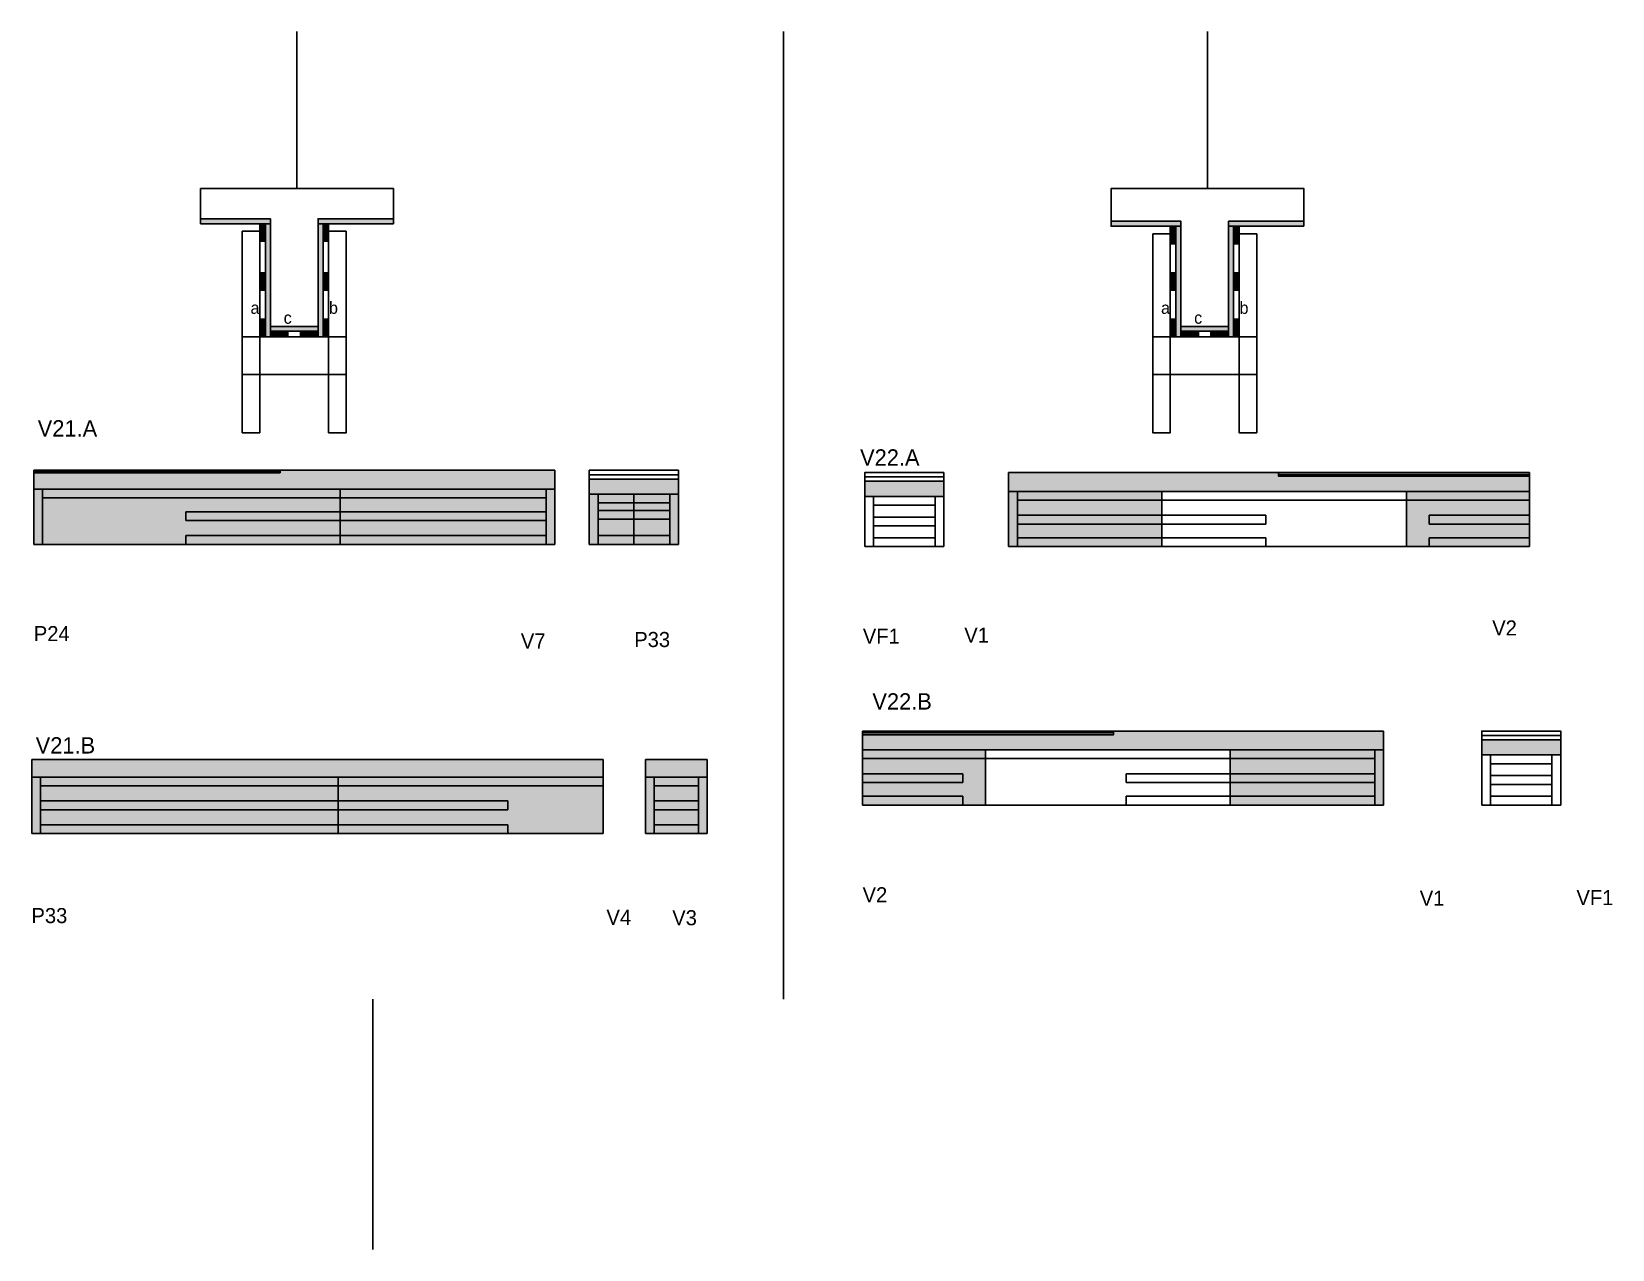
# Model space of a CAD drawing. Header units: metres. Extents: x 4631 to 5890, y 1516 to 2486.
import ezdxf

# ---------------------------------------------------------------- set-up
doc = ezdxf.new("R2010")
doc.units = ezdxf.units.M
for name, color, linetype in [('5', 7, 'Continuous'), ('CONCRETO', 7, 'Continuous'), ('COTA', 7, 'Continuous'), ('detalhes', 7, 'Continuous'), ('Hachura', 7, 'Continuous'), ('Madeira', 7, 'Continuous'), ('Painéis', 7, 'Continuous'), ('REAPROVEITAMENTO', 7, 'Continuous'), ('SARR_2.2x7', 7, 'Continuous'), ('SARR_3.5x7', 7, 'Continuous'), ('SARR_EDITAR', 7, 'Continuous'), ('Texto Seção', 7, 'Continuous')]:
    doc.layers.add(name, color=color, linetype=linetype)

msp = doc.modelspace()

# ---------------------------------------------------------------- hatches: boundary and pattern name
at = {"layer": 'COTA'}
h = msp.add_hatch(color=7, dxfattribs=at)
h.dxf.hatch_style = 1
h.paths.add_polyline_path([(4828.6, 2134.8), (4632.6, 2134.8), (4632.6, 2134.8), (4632.6, 2121.8), (4632.6, 2121.8), (5047.6, 2121.8), (5047.6, 2121.8), (5047.6, 2136.8), (5047.6, 2136.8), (4828.6, 2136.8), (4828.6, 2136.8), (4828.6, 2134.8)])
h = msp.add_hatch(color=7, dxfattribs=at)
h.dxf.hatch_style = 1
h.paths.add_polyline_path([(5145.9, 2117.8), (5145.9, 2129.8), (5145.9, 2129.8), (5074.9, 2129.8), (5074.9, 2129.8), (5074.9, 2117.8), (5074.9, 2117.8), (5145.9, 2117.8), (5145.9, 2117.8)])
h = msp.add_hatch(color=7, dxfattribs=at)
h.dxf.hatch_style = 1
h.paths.add_polyline_path([(5294.3, 2116), (5294.3, 2128), (5294.3, 2128), (5357.3, 2128), (5357.3, 2128), (5357.3, 2116), (5357.3, 2116), (5294.3, 2116)])
h = msp.add_hatch(color=7, dxfattribs=at)
h.dxf.hatch_style = 1
h.paths.add_polyline_path([(5623.9, 2132), (5823.9, 2132), (5823.9, 2132), (5823.9, 2120), (5823.9, 2120), (5408.9, 2120), (5408.9, 2120), (5408.9, 2135), (5408.9, 2135), (5623.9, 2135), (5623.9, 2135), (5623.9, 2132)])
h = msp.add_hatch(color=7, dxfattribs=at)
h.dxf.hatch_style = 1
h.paths.add_polyline_path([(5492.5, 1926.1), (5292.5, 1926.1), (5292.5, 1926.1), (5292.5, 1914.1), (5292.5, 1914.1), (5707.5, 1914.1), (5707.5, 1914.1), (5707.5, 1929.1), (5707.5, 1929.1), (5492.5, 1929.1), (5492.5, 1929.1), (5492.5, 1926.1)])
h = msp.add_hatch(color=7, dxfattribs=at)
h.dxf.hatch_style = 1
h.paths.add_polyline_path([(5785.7, 1910.1), (5785.7, 1922.1), (5785.7, 1922.1), (5848.7, 1922.1), (5848.7, 1922.1), (5848.7, 1910.1), (5848.7, 1910.1), (5785.7, 1910.1)])
h = msp.add_hatch(color=7, dxfattribs=at)
h.dxf.hatch_style = 1
h.paths.add_polyline_path([(5086, 1892.4), (5086, 1906.4), (5086, 1906.4), (4630.7, 1906.4), (4630.7, 1906.4), (4631, 1892.4), (4631, 1892.4), (5086, 1892.4)])
h = msp.add_hatch(color=7, dxfattribs=at)
h.dxf.hatch_style = 1
h.paths.add_polyline_path([(5168.7, 1892.4), (5168.7, 1906.4), (5168.7, 1906.4), (5119.7, 1906.4), (5119.7, 1906.4), (5119.7, 1892.4), (5119.7, 1892.4), (5168.7, 1892.4), (5168.7, 1892.4)])
at = {"layer": 'Hachura'}
h = msp.add_hatch(color=7, dxfattribs=at)
h.dxf.hatch_style = 1
h.paths.add_polyline_path([(4820.9, 2333.2), (4820.9, 2337.2), (4820.9, 2337.2), (4765.3, 2337.2), (4765.3, 2337.2), (4765.3, 2333.2), (4765.3, 2333.2), (4820.9, 2333.2)])
h = msp.add_hatch(color=7, dxfattribs=at)
h.dxf.hatch_style = 1
h.paths.add_polyline_path([(4812.5, 2319.2), (4816.9, 2319.2), (4816.9, 2319.2), (4816.9, 2333.2), (4816.9, 2333.2), (4812.5, 2333.2), (4812.5, 2333.2), (4812.5, 2319.2)])
h = msp.add_hatch(color=7, dxfattribs=at)
h.dxf.hatch_style = 1
h.paths.add_polyline_path([(4816.9, 2333.2), (4820.9, 2333.2), (4820.9, 2333.2), (4820.9, 2243.2), (4820.9, 2243.2), (4816.9, 2243.2), (4816.9, 2243.2), (4816.9, 2333.2)])
h = msp.add_hatch(color=7, dxfattribs=at)
h.dxf.hatch_style = 1
h.paths.add_polyline_path([(4918.9, 2333.2), (4918.9, 2337.2), (4918.9, 2337.2), (4858.9, 2337.2), (4858.9, 2337.2), (4858.9, 2333.2), (4858.9, 2333.2), (4918.9, 2333.2)])
h = msp.add_hatch(color=7, dxfattribs=at)
h.dxf.hatch_style = 1
h.paths.add_polyline_path([(4862.9, 2333.2), (4858.9, 2333.2), (4858.9, 2333.2), (4858.9, 2243.2), (4858.9, 2243.2), (4862.9, 2243.2), (4862.9, 2243.2), (4862.9, 2333.2)])
h = msp.add_hatch(color=7, dxfattribs=at)
h.dxf.hatch_style = 1
h.paths.add_polyline_path([(4867.3, 2319.2), (4862.9, 2319.2), (4862.9, 2319.2), (4862.9, 2333.2), (4862.9, 2333.2), (4867.3, 2333.2), (4867.3, 2333.2), (4867.3, 2319.2)])
h = msp.add_hatch(color=7, dxfattribs=at)
h.dxf.hatch_style = 1
h.paths.add_polyline_path([(5546.1, 2331.2), (5546.1, 2335.2), (5546.1, 2335.2), (5490.5, 2335.2), (5490.5, 2335.2), (5490.5, 2331.2), (5490.5, 2331.2), (5546.1, 2331.2)])
h = msp.add_hatch(color=7, dxfattribs=at)
h.dxf.hatch_style = 1
h.paths.add_polyline_path([(5537.7, 2317.2), (5542.1, 2317.2), (5542.1, 2317.2), (5542.1, 2331.2), (5542.1, 2331.2), (5537.7, 2331.2), (5537.7, 2331.2), (5537.7, 2317.2)])
h = msp.add_hatch(color=7, dxfattribs=at)
h.dxf.hatch_style = 1
h.paths.add_polyline_path([(5542.1, 2331.2), (5546.1, 2331.2), (5546.1, 2331.2), (5546.1, 2243.2), (5546.1, 2243.2), (5542.1, 2243.2), (5542.1, 2243.2), (5542.1, 2331.2)])
h = msp.add_hatch(color=7, dxfattribs=at)
h.dxf.hatch_style = 1
h.paths.add_polyline_path([(5644.1, 2331.2), (5644.1, 2335.2), (5644.1, 2335.2), (5584.1, 2335.2), (5584.1, 2335.2), (5584.1, 2331.2), (5584.1, 2331.2), (5644.1, 2331.2)])
h = msp.add_hatch(color=7, dxfattribs=at)
h.dxf.hatch_style = 1
h.paths.add_polyline_path([(5588.1, 2333.2), (5584.1, 2333.2), (5584.1, 2333.2), (5584.1, 2243.2), (5584.1, 2243.2), (5588.1, 2243.2), (5588.1, 2243.2), (5588.1, 2333.2)])
h = msp.add_hatch(color=7, dxfattribs=at)
h.dxf.hatch_style = 1
h.paths.add_polyline_path([(5592.5, 2317.2), (5588.1, 2317.2), (5588.1, 2317.2), (5588.1, 2331.2), (5588.1, 2331.2), (5592.5, 2331.2), (5592.5, 2331.2), (5592.5, 2317.2)])
h = msp.add_hatch(color=7, dxfattribs=at)
h.dxf.hatch_style = 1
h.paths.add_polyline_path([(4812.5, 2280.2), (4816.9, 2280.2), (4816.9, 2280.2), (4816.9, 2294.2), (4816.9, 2294.2), (4812.5, 2294.2), (4812.5, 2294.2), (4812.5, 2280.2)])
h = msp.add_hatch(color=7, dxfattribs=at)
h.dxf.hatch_style = 1
h.paths.add_polyline_path([(4867.3, 2280.2), (4862.9, 2280.2), (4862.9, 2280.2), (4862.9, 2294.2), (4862.9, 2294.2), (4867.3, 2294.2), (4867.3, 2294.2), (4867.3, 2280.2)])
h = msp.add_hatch(color=7, dxfattribs=at)
h.dxf.hatch_style = 1
h.paths.add_polyline_path([(5537.7, 2280.2), (5542.1, 2280.2), (5542.1, 2280.2), (5542.1, 2294.2), (5542.1, 2294.2), (5537.7, 2294.2), (5537.7, 2294.2), (5537.7, 2280.2)])
h = msp.add_hatch(color=7, dxfattribs=at)
h.dxf.hatch_style = 1
h.paths.add_polyline_path([(5592.5, 2280.2), (5588.1, 2280.2), (5588.1, 2280.2), (5588.1, 2294.2), (5588.1, 2294.2), (5592.5, 2294.2), (5592.5, 2294.2), (5592.5, 2280.2)])
h = msp.add_hatch(color=7, dxfattribs=at)
h.dxf.hatch_style = 1
h.paths.add_polyline_path([(4812.5, 2243.2), (4816.9, 2243.2), (4816.9, 2243.2), (4816.9, 2257.2), (4816.9, 2257.2), (4812.5, 2257.2), (4812.5, 2257.2), (4812.5, 2243.2)])
h = msp.add_hatch(color=7, dxfattribs=at)
h.dxf.hatch_style = 1
h.paths.add_polyline_path([(4867.3, 2243.2), (4862.9, 2243.2), (4862.9, 2243.2), (4862.9, 2257.2), (4862.9, 2257.2), (4867.3, 2257.2), (4867.3, 2257.2), (4867.3, 2243.2)])
h = msp.add_hatch(color=7, dxfattribs=at)
h.dxf.hatch_style = 1
h.paths.add_polyline_path([(5537.7, 2243.2), (5542.1, 2243.2), (5542.1, 2243.2), (5542.1, 2257.2), (5542.1, 2257.2), (5537.7, 2257.2), (5537.7, 2257.2), (5537.7, 2243.2)])
h = msp.add_hatch(color=7, dxfattribs=at)
h.dxf.hatch_style = 1
h.paths.add_polyline_path([(5592.5, 2243.2), (5588.1, 2243.2), (5588.1, 2243.2), (5588.1, 2257.2), (5588.1, 2257.2), (5592.5, 2257.2), (5592.5, 2257.2), (5592.5, 2243.2)])
h = msp.add_hatch(color=7, dxfattribs=at)
h.dxf.hatch_style = 1
h.paths.add_polyline_path([(4858.9, 2247.6), (4858.9, 2251.2), (4858.9, 2251.2), (4820.9, 2251.2), (4820.9, 2251.2), (4820.9, 2247.6), (4820.9, 2247.6), (4858.9, 2247.6)])
h = msp.add_hatch(color=7, dxfattribs=at)
h.dxf.hatch_style = 1
h.paths.add_polyline_path([(4820.9, 2243.2), (4820.9, 2247.6), (4820.9, 2247.6), (4834.9, 2247.6), (4834.9, 2247.6), (4834.9, 2243.2), (4834.9, 2243.2), (4820.9, 2243.2)])
h = msp.add_hatch(color=7, dxfattribs=at)
h.dxf.hatch_style = 1
h.paths.add_polyline_path([(4858.9, 2243.2), (4858.9, 2247.6), (4858.9, 2247.6), (4844.9, 2247.6), (4844.9, 2247.6), (4844.9, 2243.2), (4844.9, 2243.2), (4858.9, 2243.2)])
h = msp.add_hatch(color=7, dxfattribs=at)
h.dxf.hatch_style = 1
h.paths.add_polyline_path([(5584.1, 2247.6), (5584.1, 2251.2), (5584.1, 2251.2), (5546.1, 2251.2), (5546.1, 2251.2), (5546.1, 2247.6), (5546.1, 2247.6), (5584.1, 2247.6)])
h = msp.add_hatch(color=7, dxfattribs=at)
h.dxf.hatch_style = 1
h.paths.add_polyline_path([(5546.1, 2243.2), (5546.1, 2247.6), (5546.1, 2247.6), (5560.1, 2247.6), (5560.1, 2247.6), (5560.1, 2243.2), (5560.1, 2243.2), (5546.1, 2243.2)])
h = msp.add_hatch(color=7, dxfattribs=at)
h.dxf.hatch_style = 1
h.paths.add_polyline_path([(5584.1, 2243.2), (5584.1, 2247.6), (5584.1, 2247.6), (5570.1, 2247.6), (5570.1, 2247.6), (5570.1, 2243.2), (5570.1, 2243.2), (5584.1, 2243.2)])
at = {"layer": 'REAPROVEITAMENTO'}
h = msp.add_hatch(color=7, dxfattribs=at)
h.dxf.hatch_style = 1
h.paths.add_polyline_path([(5047.6, 2077.8), (5047.6, 2121.8), (5047.6, 2121.8), (4632.6, 2121.8), (4632.6, 2121.8), (4632.6, 2077.8), (4632.6, 2077.8), (5047.6, 2077.8)])
h = msp.add_hatch(color=7, dxfattribs=at)
h.dxf.hatch_style = 1
h.paths.add_polyline_path([(5145.9, 2077.7), (5145.9, 2124.8), (5145.9, 2124.8), (5074.9, 2125), (5074.9, 2125), (5074.9, 2077.9), (5074.9, 2077.9), (5145.9, 2077.7)])
h = msp.add_hatch(color=7, dxfattribs=at)
h.dxf.hatch_style = 1
h.paths.add_polyline_path([(5408.9, 2076.3), (5408.9, 2120.3), (5408.9, 2120.3), (5530.9, 2120), (5530.9, 2120), (5530.9, 2076), (5530.9, 2076), (5408.9, 2076.3)])
h = msp.add_hatch(color=7, dxfattribs=at)
h.dxf.hatch_style = 1
h.paths.add_polyline_path([(5725.9, 2076), (5725.9, 2120), (5725.9, 2120), (5823.9, 2120), (5823.9, 2120), (5823.9, 2076), (5823.9, 2076), (5725.9, 2076)])
h = msp.add_hatch(color=7, dxfattribs=at)
h.dxf.hatch_style = 1
h.paths.add_polyline_path([(5390.5, 1870.1), (5390.5, 1914.1), (5390.5, 1914.1), (5292.5, 1914.1), (5292.5, 1914.1), (5292.5, 1870.1), (5292.5, 1870.1), (5390.5, 1870.1)])
h = msp.add_hatch(color=7, dxfattribs=at)
h.dxf.hatch_style = 1
h.paths.add_polyline_path([(5707.5, 1870.4), (5707.5, 1914.4), (5707.5, 1914.4), (5585.5, 1914.1), (5585.5, 1914.1), (5585.5, 1870.1), (5585.5, 1870.1), (5707.5, 1870.4)])
h = msp.add_hatch(color=7, dxfattribs=at)
h.dxf.hatch_style = 1
h.paths.add_polyline_path([(5086, 1847.4), (5086, 1892.5), (5086, 1892.5), (4631, 1892.7), (4631, 1892.7), (4631, 1847.5), (4631, 1847.5), (5086, 1847.4)])
h = msp.add_hatch(color=7, dxfattribs=at)
h.dxf.hatch_style = 1
h.paths.add_polyline_path([(5168.7, 1847.4), (5168.7, 1892.5), (5168.7, 1892.5), (5119.7, 1892.7), (5119.7, 1892.7), (5119.7, 1847.5), (5119.7, 1847.5), (5168.7, 1847.4)])

# ---------------------------------------------------------------- linework, layer by layer
at = {"color": 7, "lineweight": 25}
msp.add_line((4902.4, 1516.2), (4902.4, 1715.5), dxfattribs=at)
at = {"layer": 'CONCRETO', "color": 7, "lineweight": 25}
for points in [[(4765.3, 2337.2), (4765.3, 2361.2), (4918.9, 2361.2), (4918.9, 2337.2), (4858.9, 2337.2), (4858.9, 2251.2), (4820.9, 2251.2), (4820.9, 2337.2)], [(5490.5, 2335.2), (5490.5, 2361.2), (5644.1, 2361.2), (5644.1, 2335.2), (5584.1, 2335.2), (5584.1, 2251.2), (5546.1, 2251.2), (5546.1, 2335.2)]]:
    msp.add_lwpolyline(points, close=True, dxfattribs=at)
at = {"layer": 'COTA', "color": 7, "lineweight": 25}
for p, q in [((5229.5, 2486.2), (5229.5, 1715.5)), ((4632.6, 2121.8), (4632.6, 2134.8)), ((5047.6, 2136.8), (4828.6, 2136.8)), ((5047.6, 2136.8), (5047.6, 2121.8)), ((5074.9, 2117.8), (5074.9, 2129.8)), ((5145.9, 2129.8), (5074.9, 2129.8)), ((5145.9, 2129.8), (5145.9, 2117.8)), ((5294.3, 2128), (5294.3, 2116)), ((5357.3, 2116), (5357.3, 2128)), ((5408.9, 2135), (5408.9, 2120)), ((5408.9, 2135), (5623.9, 2135)), ((5823.9, 2120), (5823.9, 2132)), ((5707.5, 1929.1), (5492.5, 1929.1)), ((5707.5, 1929.1), (5707.5, 1914.1)), ((5292.5, 1914.1), (5292.5, 1926.1)), ((5785.7, 1922.1), (5785.7, 1910.1)), ((5848.7, 1910.1), (5848.7, 1922.1)), ((4631, 1892.4), (4631, 1906.4)), ((5086, 1906.4), (4631, 1906.4)), ((5086, 1906.4), (5086, 1892.4)), ((5119.7, 1892.4), (5119.7, 1906.4)), ((5168.7, 1906.4), (5119.7, 1906.4)), ((5168.7, 1906.4), (5168.7, 1892.4))]:
    msp.add_line(p, q, dxfattribs=at)
at = {"layer": 'Defpoints', "color": 7, "lineweight": 25}
for p, q in [((4842.1, 2361.2), (4842.1, 2486.2)), ((5567.3, 2361.2), (5567.3, 2486.2))]:
    msp.add_line(p, q, dxfattribs=at)
at = {"layer": 'Madeira', "color": 7, "lineweight": 25}
for points in [[(4812.5, 2319.2), (4816.9, 2319.2), (4816.9, 2333.2), (4812.5, 2333.2)], [(4867.3, 2319.2), (4862.9, 2319.2), (4862.9, 2333.2), (4867.3, 2333.2)], [(5537.7, 2317.2), (5542.1, 2317.2), (5542.1, 2331.2), (5537.7, 2331.2)], [(5592.5, 2317.2), (5588.1, 2317.2), (5588.1, 2331.2), (5592.5, 2331.2)], [(4812.5, 2280.2), (4816.9, 2280.2), (4816.9, 2294.2), (4812.5, 2294.2)], [(4867.3, 2280.2), (4862.9, 2280.2), (4862.9, 2294.2), (4867.3, 2294.2)], [(5537.7, 2280.2), (5542.1, 2280.2), (5542.1, 2294.2), (5537.7, 2294.2)], [(5592.5, 2280.2), (5588.1, 2280.2), (5588.1, 2294.2), (5592.5, 2294.2)], [(4812.5, 2243.2), (4816.9, 2243.2), (4816.9, 2257.2), (4812.5, 2257.2)], [(4867.3, 2243.2), (4862.9, 2243.2), (4862.9, 2257.2), (4867.3, 2257.2)], [(5537.7, 2243.2), (5542.1, 2243.2), (5542.1, 2257.2), (5537.7, 2257.2)], [(5592.5, 2243.2), (5588.1, 2243.2), (5588.1, 2257.2), (5592.5, 2257.2)], [(4820.9, 2243.2), (4820.9, 2247.6), (4834.9, 2247.6), (4834.9, 2243.2)], [(4858.9, 2243.2), (4858.9, 2247.6), (4844.9, 2247.6), (4844.9, 2243.2)], [(5546.1, 2243.2), (5546.1, 2247.6), (5560.1, 2247.6), (5560.1, 2243.2)], [(5584.1, 2243.2), (5584.1, 2247.6), (5570.1, 2247.6), (5570.1, 2243.2)]]:
    msp.add_lwpolyline(points, close=True, dxfattribs=at)
at = {"layer": 'Painéis', "color": 7, "lineweight": 25}
for p, q in [((4632.6, 2121.8), (5047.6, 2121.8)), ((4632.6, 2077.8), (4632.6, 2121.8)), ((4876.6, 2077.8), (4876.6, 2121.8)), ((5047.6, 2077.8), (5047.6, 2121.8)), ((5074.9, 2117.8), (5145.9, 2117.8)), ((5074.9, 2077.8), (5074.9, 2117.8)), ((5110.4, 2077.8), (5110.4, 2117.8)), ((5145.9, 2077.8), (5145.9, 2117.8)), ((5357.3, 2116), (5294.3, 2116)), ((5294.3, 2076), (5294.3, 2116)), ((5357.3, 2076), (5357.3, 2116)), ((5823.9, 2120), (5408.9, 2120)), ((5408.9, 2076), (5408.9, 2120)), ((5530.9, 2076), (5530.9, 2120)), ((5725.9, 2076), (5725.9, 2120)), ((5823.9, 2076), (5823.9, 2120)), ((4632.6, 2077.8), (5047.6, 2077.8)), ((5074.9, 2077.8), (5145.9, 2077.8)), ((5357.3, 2076), (5294.3, 2076)), ((5823.9, 2076), (5408.9, 2076)), ((5292.5, 1914.1), (5707.5, 1914.1)), ((5292.5, 1870.1), (5292.5, 1914.1)), ((5390.5, 1870.1), (5390.5, 1914.1)), ((5585.5, 1870.1), (5585.5, 1914.1)), ((5707.5, 1870.1), (5707.5, 1914.1)), ((5848.7, 1910.1), (5785.7, 1910.1)), ((5785.7, 1870.1), (5785.7, 1910.1)), ((5848.7, 1870.1), (5848.7, 1910.1)), ((4631, 1892.4), (5086, 1892.4)), ((4631, 1847.4), (4631, 1892.4)), ((4875, 1847.4), (4875, 1892.4)), ((5086, 1847.4), (5086, 1892.4)), ((5119.7, 1892.4), (5168.7, 1892.4)), ((5119.7, 1847.4), (5119.7, 1892.4)), ((5168.7, 1847.4), (5168.7, 1892.4)), ((5292.5, 1870.1), (5707.5, 1870.1)), ((5848.7, 1870.1), (5785.7, 1870.1)), ((4631, 1847.4), (5086, 1847.4)), ((5119.7, 1847.4), (5168.7, 1847.4))]:
    msp.add_line(p, q, dxfattribs=at)
for points in [[(4820.9, 2333.2), (4820.9, 2337.2), (4765.3, 2337.2), (4765.3, 2333.2)], [(4816.9, 2333.2), (4820.9, 2333.2), (4820.9, 2243.2), (4816.9, 2243.2)], [(4918.9, 2333.2), (4918.9, 2337.2), (4858.9, 2337.2), (4858.9, 2333.2)], [(4862.9, 2333.2), (4858.9, 2333.2), (4858.9, 2243.2), (4862.9, 2243.2)], [(5546.1, 2331.2), (5546.1, 2335.2), (5490.5, 2335.2), (5490.5, 2331.2)], [(5542.1, 2331.2), (5546.1, 2331.2), (5546.1, 2243.2), (5542.1, 2243.2)], [(5644.1, 2331.2), (5644.1, 2335.2), (5584.1, 2335.2), (5584.1, 2331.2)], [(5588.1, 2331.2), (5584.1, 2331.2), (5584.1, 2243.2), (5588.1, 2243.2)], [(4858.9, 2247.6), (4858.9, 2251.2), (4820.9, 2251.2), (4820.9, 2247.6)], [(5584.1, 2247.6), (5584.1, 2251.2), (5546.1, 2251.2), (5546.1, 2247.6)], [(4632.6, 2136.8), (4828.6, 2136.8), (4828.6, 2134.8), (4632.6, 2134.8)], [(5145.9, 2129.8), (5074.9, 2129.8), (5074.9, 2136.8), (5145.9, 2136.8)], [(5357.3, 2128), (5294.3, 2128), (5294.3, 2135), (5357.3, 2135)], [(5823.9, 2135), (5623.9, 2135), (5623.9, 2132), (5823.9, 2132)], [(5292.5, 1929.1), (5492.5, 1929.1), (5492.5, 1926.1), (5292.5, 1926.1)], [(5848.7, 1922.1), (5785.7, 1922.1), (5785.7, 1929.1), (5848.7, 1929.1)]]:
    msp.add_lwpolyline(points, close=True, dxfattribs=at)
at = {"layer": 'SARR_2.2x7', "color": 7, "lineweight": 25}
for p, q in [((5145.9, 2133.3), (5074.9, 2133.3)), ((5357.3, 2131.5), (5294.3, 2131.5)), ((4639.5, 2077.8), (4639.5, 2121.8)), ((5040.6, 2077.8), (5040.6, 2121.8)), ((5081.9, 2077.8), (5081.9, 2117.8)), ((5139, 2077.8), (5139, 2117.8)), ((5301.3, 2076), (5301.3, 2116)), ((5350.3, 2076), (5350.3, 2116)), ((5415.9, 2076), (5415.9, 2120)), ((4639.5, 2114.8), (4876.6, 2114.8)), ((4753.6, 2103.8), (4876.6, 2103.8)), ((4753.6, 2103.8), (4753.6, 2096.8)), ((4876.6, 2114.8), (5040.6, 2114.8)), ((4876.6, 2103.8), (5040.6, 2103.8)), ((5081.9, 2110.8), (5110.4, 2110.8)), ((5081.9, 2104.8), (5110.4, 2104.8)), ((5110.4, 2110.8), (5139, 2110.8)), ((5110.4, 2104.8), (5139, 2104.8)), ((5350.3, 2109), (5301.3, 2109)), ((5530.9, 2113), (5415.9, 2113)), ((5725.9, 2113), (5530.9, 2113)), ((5823.9, 2113), (5725.9, 2113)), ((4753.6, 2096.8), (4876.6, 2096.8)), ((4876.6, 2096.8), (5040.6, 2096.8)), ((5081.9, 2097.8), (5110.4, 2097.8)), ((5110.4, 2097.8), (5139, 2097.8)), ((5301.3, 2099.5), (5350.3, 2099.5)), ((5301.3, 2092.5), (5350.3, 2092.5)), ((5530.9, 2101), (5415.9, 2101)), ((5530.9, 2094), (5415.9, 2094)), ((5613.9, 2101), (5530.9, 2101)), ((5613.9, 2094), (5530.9, 2094)), ((5613.9, 2101), (5613.9, 2094)), ((5823.9, 2101), (5743.9, 2101)), ((5743.9, 2101), (5743.9, 2094)), ((5823.9, 2094), (5743.9, 2094)), ((4753.6, 2084.8), (4876.6, 2084.8)), ((4753.6, 2084.8), (4753.6, 2077.8)), ((4876.6, 2084.8), (5040.6, 2084.8)), ((5081.9, 2084.8), (5110.4, 2084.8)), ((5110.4, 2084.8), (5139, 2084.8)), ((5350.3, 2083), (5301.3, 2083)), ((5530.9, 2083), (5415.9, 2083)), ((5613.9, 2083), (5530.9, 2083)), ((5613.9, 2083), (5613.9, 2076)), ((5823.9, 2083), (5743.9, 2083)), ((5743.9, 2083), (5743.9, 2076)), ((5700.5, 1870.1), (5700.5, 1914.1)), ((5848.7, 1925.6), (5785.7, 1925.6)), ((5292.5, 1907.1), (5390.5, 1907.1)), ((5390.5, 1907.1), (5585.5, 1907.1)), ((5585.5, 1907.1), (5700.5, 1907.1)), ((5792.7, 1870.1), (5792.7, 1910.1)), ((5841.7, 1903.1), (5792.7, 1903.1)), ((5841.7, 1870.1), (5841.7, 1910.1)), ((4637.9, 1847.4), (4637.9, 1892.4)), ((5126.7, 1847.4), (5126.7, 1892.4)), ((5161.8, 1847.4), (5161.8, 1892.4)), ((5292.5, 1895.1), (5372.5, 1895.1)), ((5372.5, 1895.1), (5372.5, 1888.1)), ((5502.5, 1895.1), (5585.5, 1895.1)), ((5502.5, 1895.1), (5502.5, 1888.1)), ((5585.5, 1895.1), (5700.5, 1895.1)), ((5792.7, 1893.6), (5841.7, 1893.6)), ((4637.9, 1885.4), (4875, 1885.4)), ((4875, 1885.4), (5086, 1885.4)), ((5126.7, 1885.4), (5161.8, 1885.4)), ((5292.5, 1888.1), (5372.5, 1888.1)), ((5292.5, 1877.1), (5372.5, 1877.1)), ((5372.5, 1877.1), (5372.5, 1870.1)), ((5502.5, 1888.1), (5585.5, 1888.1)), ((5502.5, 1877.1), (5585.5, 1877.1)), ((5502.5, 1877.1), (5502.5, 1870.1)), ((5585.5, 1888.1), (5700.5, 1888.1)), ((5585.5, 1877.1), (5700.5, 1877.1)), ((5792.7, 1886.6), (5841.7, 1886.6)), ((5841.7, 1877.1), (5792.7, 1877.1)), ((4637.9, 1873.4), (4875, 1873.4)), ((4637.9, 1866.4), (4875, 1866.4)), ((4875, 1873.4), (5010, 1873.4)), ((4875, 1866.4), (5010, 1866.4)), ((5010, 1866.4), (5010, 1873.4)), ((5126.7, 1873.4), (5161.8, 1873.4)), ((5126.7, 1866.4), (5161.8, 1866.4)), ((4637.9, 1854.4), (4875, 1854.4)), ((4875, 1854.4), (5010, 1854.4)), ((5010, 1847.7), (5010, 1854.4)), ((5126.7, 1854.4), (5161.8, 1854.4))]:
    msp.add_line(p, q, dxfattribs=at)
at = {"layer": 'SARR_3.5x7', "color": 7, "lineweight": 25}
for points in [[(4798.5, 2327.2), (4812.5, 2327.2), (4812.5, 2166.7), (4798.5, 2166.7)], [(4881.3, 2327.2), (4867.3, 2327.2), (4867.3, 2166.7), (4881.3, 2166.7)], [(5523.7, 2325.2), (5537.7, 2325.2), (5537.7, 2166.7), (5523.7, 2166.7)], [(5606.5, 2325.2), (5592.5, 2325.2), (5592.5, 2166.7), (5606.5, 2166.7)], [(4798.5, 2243.2), (4881.3, 2243.2), (4881.3, 2213.2), (4798.5, 2213.2)], [(5523.7, 2243.2), (5606.5, 2243.2), (5606.5, 2213.2), (5523.7, 2213.2)]]:
    msp.add_lwpolyline(points, close=True, dxfattribs=at)
at = {"layer": 'SARR_EDITAR', "color": 7, "lineweight": 25}
for p, q in [((4828.6, 2135.8), (4632.6, 2135.8)), ((5623.9, 2133.5), (5823.9, 2133.5)), ((5492.5, 1927.6), (5292.5, 1927.6))]:
    msp.add_line(p, q, dxfattribs=at)

# ---------------------------------------------------------------- texts
at = {"layer": '5', "color": 7, "lineweight": 25}
for s, p in [('V2', (5794.1, 2005.2)), ('P24', (4632.5, 2000.7)), ('V7', (5020.4, 1994.8)), ('P33', (5110.7, 1996)), ('VF1', (5292.8, 1998.7)), ('V1', (5373.6, 1999.5)), ('V2', (5292.6, 1792.7)), ('V1', (5736.4, 1789.9)), ('VF1', (5861.2, 1790.4)), ('P33', (4630.6, 1776.1)), ('V4', (5088.6, 1774.7)), ('V3', (5141, 1774.4))]:
    msp.add_text(s, height=12, dxfattribs=at).set_placement(p)
at = {"layer": 'detalhes', "color": 7, "lineweight": 25}
for s, p in [('a', (4805.1, 2261.4)), ('b', (4867.6, 2261.4)), ('a', (5530.3, 2261.4)), ('b', (5592.8, 2261.4)), ('c', (4831.5, 2253.5)), ('c', (5556.7, 2253.5))]:
    msp.add_text(s, height=9.6, dxfattribs=at).set_placement(p)
at = {"layer": 'Texto Seção', "color": 7, "lineweight": 25}
for s, p in [('V21.A', (4635.6, 2163.7)), ('V22.A', (5290.6, 2140.5)), ('V22.B', (5300.4, 1946.2)), ('V21.B', (4634, 1911.2))]:
    msp.add_text(s, height=13, dxfattribs=at).set_placement(p)

doc.saveas('drawing.dxf')
